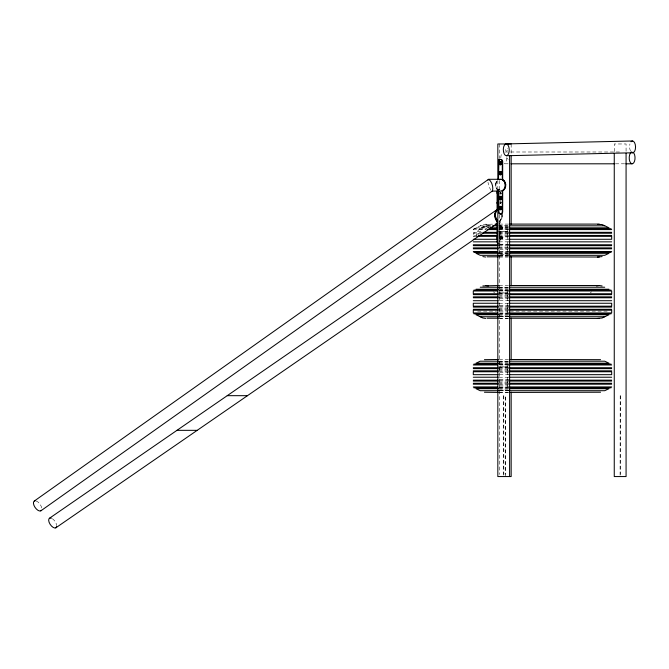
<?xml version="1.0" encoding="UTF-8"?>
<svg xmlns="http://www.w3.org/2000/svg" width="669" height="669" viewBox="0 0 669 669"><rect width="100%" height="100%" fill="white"/><g stroke="black" fill="none" stroke-linecap="round" stroke-linejoin="round"><path stroke-width="0.5" stroke-dasharray="3.35 2.51" d="M502.469 214.155L502.059 218.061L500.328 220.611L500.328 241.492A2.325 1.346 -90 0 1 499.325 243.742M501.691 227.443C504.518 227.836 497.903 229.492 499.902 228.355L499.333 228.355M500.537 238.482L500.437 237.428L499.216 237.177L502.252 237.386L502.076 238.407L499.526 238.373M502.946 227.786L500.161 228.464M503.021 237.821L501.967 237.344L502.285 237.93M499.383 227.903C499.576 225.988 499.191 229.266 499.559 228.012M502.946 227.836L499.618 227.126L499.358 228.054M499.551 227.912L500.069 227.159L500.939 227.368M500.136 203.602L500.353 202.356L500.32 203.033M500.379 192.781L500.086 193.441L500.696 193.015M499.526 237.712L500.136 238.515M500.362 227.117L499.526 228.054M500.412 193.015L500.746 192.455L500.061 192.429M499.81 227.694L500.044 228.497M499.751 237.947L500.069 237.269M500.036 228.438L500.537 227.159L501.507 227.694M500.563 202.799L500.705 203.451L500.069 203.393L500.805 203.61M499.902 237.712L499.5 238.398L499.877 237.269M500.604 203.033L500.914 202.356L500.37 202.23L500.061 203.568L500.947 203.493L500.696 203.117M500.019 237.738L500.705 238.515M500.379 227.694L499.785 228.464M500.32 237.947L501.114 237.144L501.056 238.072M500.655 227.694L499.969 228.464L500.788 228.012M500.755 237.712L500.512 238.273L501.65 238.515M500.989 228.254L501.257 227.519M501.073 237.947L501.39 237.269L501.524 237.738M501.416 237.712L501.365 238.365L500.596 238.03M501.809 237.93C501.482 237.738 502.82 238.482 501.031 237.202M502.018 227.928L502.795 227.728L502.068 227.276M499.183 227.234C501.85 225.428 502.168 228.932 502.394 227.744M502.227 237.763L501.758 238.398L501.349 238.03M502.754 227.585L501.85 228.464L502.469 227.753M502.394 237.771C501.85 236.885 503.23 238.348 502.051 238.172M502.469 237.771L501.566 238.524M499.099 243.508A2.325 1.346 -90 0 0 499.768 241.492L499.768 220.611L501.499 218.061L501.917 214.155M495.478 184.36L496.064 182.127L497.251 180.856C495.353 183.323 495.353 187.069 497.251 189.536L495.562 186.785L495.88 184.36M482.566 232.327L473.292 232.327L473.318 229.35L482.851 224.533L493.262 224.098M476.387 236.901C475.935 228.438 484.808 223.872 492.317 225.921M502.009 227.234L502.051 228.422M500.328 193.341C499.894 191.05 501.466 193.726 500.721 192.496C499.81 193.124 500.203 192.488 500.136 193.525M500.303 192.797L500.655 192.53M500.487 192.998L500.303 192.655M500.579 192.797L500.563 192.53M500.805 193.584L500.061 193.55L500.939 193.441L500.772 192.998M500.864 192.797L500.864 193.425L500.111 193.425M500.705 203.602L500.111 203.016M500.203 202.824C499.618 202.105 501.499 202.113 500.529 203.485M499.266 227.711L501.114 227.117L501.859 227.728M499.827 227.711L500.604 228.438M500.103 228.104L500.914 227.159M500.487 227.711L500.512 228.254M500.537 227.41L500.412 228.438L501.056 227.912M501.056 227.711L500.763 228.104L500.68 227.569M499.592 237.177L499.266 238.072L499.86 238.515M499.76 238.273L500.303 237.587L499.492 237.361L499.576 238.515L500.278 238.373L500.178 237.386L500.93 237.386L499.71 237.144M499.551 237.93L499.333 238.373M499.45 237.738L500.362 237.144C500.947 238.423 502.018 238.331 501.215 237.144C501.834 238.9 502.779 237.738 502.36 238.206M501.34 227.711L501.223 227.184M502.076 227.192L500.813 228.464M500.655 227.276L501.867 227.117L501.006 228.464M499.383 238.273L499.927 237.93M501.19 228.464L501.599 227.184L502.486 227.912M501.901 227.912L501.825 228.438M499.383 238.465L499.283 238.273A1.656 0.962 -90 0 0 499.225 237.403L499.76 238.465L500.178 237.294M501.959 227.736L501.474 227.343M500.73 238.306C499.333 238.783 501.507 236.291 500.663 238.122M502.076 228.104L502.519 227.652M500.387 238.122L501.491 237.144L501.449 238.03M500.864 237.738L501.867 237.144L501.365 237.587M502.227 228.38L502.762 227.853M500.721 238.398L501.441 237.545M502.31 238.298L502.235 237.972M502.804 237.871L501.942 238.524L499.258 238.398M506.784 157.817L508.214 159.431M501.959 238.398L502.009 237.261L501.499 237.144M500.663 192.697L500.471 192.455M500.437 203.485C500.655 203.836 500.905 200.901 500.228 203.552M500.746 202.473L500.889 203.451L500.42 203.359M500.563 227.368L499.969 227.343L499.927 228.054M500.462 227.368L499.994 227.276M501.056 228.054L501.29 227.159M501.591 227.368L501.031 227.443L501.574 227.159M502.009 227.468L501.758 228.38L500.437 228.464M502.001 228.07L501.591 227.276M502.486 228.154L499.258 228.38L499.751 228.012M499.475 237.587L499.827 238.072M499.76 237.587L499.927 238.072M500.086 237.386L500.111 238.072M500.228 237.587L501.574 237.269M500.328 237.587L501.432 237.303M500.512 237.587L499.718 237.202M500.772 238.072L500.746 237.386M501.24 238.072L501.482 237.177M500.914 238.398L501.507 237.629M502.118 237.662L501.499 237.462M502.168 237.629L501.783 237.202L502.72 237.612L502.043 238.398M502.386 238.306L502.227 238.398M500.471 192.697L500.88 192.321M500.88 193.098L500.061 193.466L500.905 193.584M500.604 193.266L500.094 193.475L502.076 193.475M500.094 202.548L500.83 202.23M500.471 202.548L500.596 203.117M499.325 228.146L499.601 227.243L499.81 227.611M499.71 227.443L499.333 227.126M500.094 227.443L500.471 227.184M500.186 227.443L500.905 227.477M500.914 227.243L500.864 228.054M501.223 227.443L501.7 227.611M500.914 228.38L501.834 228.179L501.616 227.569M501.073 228.012L500.596 228.012M501.349 228.012L500.922 228.146M501.633 228.012L500.713 228.497M502.135 228.38L502.678 228.054L500.111 228.338M499.475 238.365L499.676 237.495M500.353 237.269L499.425 237.144M500.061 238.398L500.788 238.03M500.253 238.398L501.783 238.373M501.633 238.03L501.073 238.273M502.068 237.395L502.67 237.545M501.073 238.03L501.549 238.465L502.996 237.896M501.75 237.495L502.636 237.604L501.976 237.202M590.326 292.947L591.547 291.751M500.437 193.55L500.855 193.466M500.186 202.289L500.939 202.473M500.253 203.568L500.746 203.46M500.696 228.254L499.592 228.464L500.412 228.012M501.106 227.159L500.32 228.012M502.57 227.995L501.976 227.385L502.678 228.054M501.474 228.464L501.449 228.012M501.29 237.177L501.131 237.629M499.843 238.03L500.989 238.515M501.19 238.482L501.926 238.515M501.675 238.306L501.884 238.306M501.574 238.482L502.193 238.356L501.641 238.273M507.922 364.63L507.696 367.724M499.149 222.125L501.215 219.089L501.599 214.072M507.562 150.6L506.266 151.219L505.396 149.789L506.266 148.301L507.562 148.861M500.052 193.584L500.746 193.441M499.542 227.284L499.977 227.117M500.797 227.268L502.168 227.611M499.358 237.303L500.621 237.495M499.3 238.524L499.902 238.373M502.804 237.729L499.183 237.261M499.96 238.524L500.655 238.373L500.253 237.428M501.031 238.373L499.793 238.164M500.805 238.524L501.407 238.373M504.777 151.997L621.685 151.997M504.777 163.805L508.958 163.805M615.421 163.805L624.813 163.805M498.422 189.21L498.982 189.21M500.203 202.389L502.009 202.339M501.917 215.828L502.469 215.828M501.859 216.58L502.411 216.58M501.499 218.061L502.059 218.061M500.939 219.332L501.491 219.332M500.203 220.31L500.755 220.31M499.768 220.611L500.328 220.611M499.291 224.098L508.181 224.098M480.242 225.813L490.561 225.813M498.472 225.813L508.39 225.813M499.291 225.921L508.181 225.921M483.252 226.298L491.188 226.298M499.191 226.298L508.783 226.298M481.019 227.393L489.256 227.393M499.024 227.393L508.816 227.393M502.478 227.519L502.185 227.368M475.985 227.82L488.738 227.82M499.4 227.82L508.256 227.82M473.869 228.698L487.024 228.698M499.041 228.698L508.181 228.698M479.096 229.141L487.592 229.141M498.94 229.141L510.79 229.141M473.292 229.584L485.56 229.584M499.701 229.584L507.888 229.584M477.624 231.415L482.608 231.415M499.726 231.415L507.988 231.415M497.243 231.533L508.666 231.533M498.999 231.959L509.285 231.959M499.166 232.327L508.407 232.327C509.343 228.422 506.776 228.438 507.696 232.327M481.279 233.238L473.292 233.238L473.292 235.438L476.395 235.438M499.166 233.238L508.407 233.238L508.407 235.438L499.166 235.438M476.696 234.058L478.937 234.058M498.89 234.058L509.594 234.058M476.395 236.349L473.292 236.349L473.292 238.306M499.166 236.349L508.407 236.349L508.407 239.276L499.166 239.276M499.659 236.901L508.457 236.901M502.561 237.537L502.043 237.319L502.754 237.646M499.166 241.844L508.407 241.844L508.407 244.77L499.166 244.77M499.659 244.218L508.457 244.218M499.166 245.682L508.407 245.682L508.407 247.881L499.166 247.881M498.89 247.062L508.624 247.062M499.166 248.793L508.407 248.793C509.343 252.698 506.776 252.69 507.696 248.793M499.726 249.713L507.988 249.713M499.701 251.536L507.888 251.536M499.684 251.979L508.774 251.979M499.041 252.422L508.181 252.422M499.4 253.308L509.234 253.308M499.024 253.727L510.773 253.727M500.604 254.822L508.783 254.822M499.375 254.981L508.507 254.981M499.291 255.198L508.181 255.198M499.467 255.307L510.372 255.307M499.375 256.812L508.507 256.812M499.291 257.03L508.181 257.03M499.291 285.512L508.181 285.512M498.472 287.227L508.39 287.227M499.291 287.336L508.181 287.336M499.191 287.712L508.783 287.712M499.024 288.807L508.816 288.807M499.4 289.234L508.256 289.234M499.041 290.112L508.181 290.112M499.158 290.505L509.402 290.505M498.94 290.555L510.79 290.555M499.701 290.998L507.888 290.998M499.726 292.83L507.988 292.83M497.243 292.947L508.666 292.947M498.999 293.373L509.285 293.373M499.166 293.741L508.407 293.741C509.343 289.836 506.776 289.853 507.696 293.741M499.166 294.661L508.407 294.661L508.407 296.852L499.166 296.852M498.89 295.472L509.594 295.472M499.166 297.764L508.407 297.764L508.407 300.699L499.166 300.699M499.659 298.315L508.457 298.315M499.166 303.258L508.407 303.258L508.407 306.185L499.166 306.185M499.659 305.633L508.457 305.633M499.166 307.096L508.407 307.096L508.407 309.295L499.166 309.295M498.89 308.476L508.624 308.476M499.166 310.207L508.407 310.207C509.343 314.112 506.776 314.104 507.696 310.207M477.624 311.127L496.624 311.127M499.726 311.127L507.988 311.127M510.054 311.127L607.352 311.127M499.701 312.95L507.888 312.95M499.684 313.393L508.774 313.393M499.041 313.836L508.181 313.836M499.4 314.723L509.234 314.723M499.024 315.141L510.773 315.141M500.604 316.236L508.783 316.236M499.375 316.395L508.507 316.395M499.291 316.613L508.181 316.613M499.467 316.73L510.372 316.73M499.375 318.227L508.507 318.227M499.291 318.444L508.181 318.444M499.291 359.487L508.181 359.487M498.472 361.201L508.39 361.201M499.291 361.319L508.181 361.319M499.191 361.695L508.783 361.695M499.024 362.79L508.816 362.79M499.4 363.208L508.256 363.208M499.041 364.095L508.181 364.095M499.158 364.488L509.402 364.488M498.94 364.538L510.79 364.538M499.701 364.981L507.888 364.981M499.726 366.804L507.988 366.804M497.243 366.921L508.666 366.921M498.999 367.348L509.285 367.348M499.166 367.724L508.407 367.724L508.214 364.63M499.166 368.636L508.407 368.636L508.407 370.835L499.166 370.835M498.89 369.455L509.594 369.455M499.166 371.747L508.407 371.747L508.407 374.673L499.166 374.673M499.659 372.298L508.457 372.298M499.166 377.232L508.407 377.232L508.407 380.159L499.166 380.159M499.659 379.616L508.457 379.616M499.166 381.079L508.407 381.079L508.407 383.27L499.166 383.27M498.89 382.459L508.624 382.459M499.166 384.19L508.407 384.19C509.343 388.095 506.776 388.079 507.696 384.19M499.726 385.101L507.988 385.101M499.701 386.933L507.888 386.933M499.684 387.376L508.774 387.376M499.041 387.819L508.181 387.819M499.4 388.697L509.234 388.697M499.024 389.124L510.773 389.124M500.604 390.219L508.783 390.219M499.375 390.37L508.507 390.37M499.291 390.596L510.372 390.704M499.375 392.201L508.507 392.201M499.291 392.419L508.181 392.419M503.765 395.672L503.64 474.48M620.205 395.672L620.088 476.554M500.261 202.23L500.93 202.23L500.278 202.381M500.036 202.339L500.847 202.715M502.402 227.343L499.225 227.117L499.81 227.368M499.283 227.234L500.312 227.243M499.199 228.497L500.337 228.497M500.169 237.144L502.168 237.219M499.283 237.252L500.429 237.495M500.195 238.398L502.143 238.448M499.199 238.515L499.776 238.524M485.652 224.098L488.454 224.533L491.054 225.813M485.652 225.921L489.541 227.034M501.332 227.284L501.123 227.368M500.178 227.126L500.68 227.284M501.742 228.497L501.34 227.569M500.889 228.497L500.261 228.146M499.333 237.144L499.868 237.495M493.429 291.751L494.659 292.947M500.078 193.232L500.512 193.525M502.168 227.184L502.804 227.711M502.243 228.238L502.093 227.569M499.659 228.438L499.225 228.146A1.656 0.962 -90 0 0 499.225 227.385M490.971 190.305L489.072 186.718L487.96 182.244M500.889 203.359L500.864 202.674M500.178 227.276L500.487 228.054M501.081 238.365L500.864 237.587M501.758 237.428L501.959 238.013M501.29 237.428L501.524 238.072M500.579 192.655L500.68 193.14M500.111 202.674L500.111 203.159M501.901 227.569L501.959 227.995M501.524 227.569L501.616 228.054M501.056 227.569L501.148 228.054M500.203 227.569L500.303 228.054M500.203 228.054L499.802 227.276L499.735 228.054M626.075 151.269L626.075 143.969L614.259 143.969L614.259 152.315M620.247 395.672L620.247 474.48M511.166 143.969L511.166 154.397M507.696 233.238L507.696 235.438M507.696 236.349L507.696 239.276M507.696 241.844L507.696 244.77M507.696 245.682L507.696 247.881M507.696 294.661L507.696 296.852M507.696 297.764L507.696 300.699M507.696 303.258L507.696 306.185M507.696 307.096L507.696 309.295M507.696 368.636L507.696 370.835M507.696 371.747L507.696 374.673M507.696 377.232L507.696 380.159M507.696 381.079L507.696 383.27M505.338 476.554L505.338 395.672L505.179 474.48M503.799 395.672L503.799 476.554M500.328 192.53L500.328 194.512M500.328 200.457L500.328 204.421M499.35 143.969L499.35 158.57M499.35 180.463L499.35 189.845M499.35 214.866L499.35 474.472M497.828 180.463L497.828 189.845M474.062 232.327L474.062 233.238M474.062 235.438L474.062 236.349M497.468 189.896A2.325 1.346 -90 0 1 499.375 189.896M498.02 189.896A2.325 1.346 -90 0 1 499.935 189.896M499.266 226.983A1.656 0.962 -90 0 1 499.266 228.639M499.266 237.002A1.656 0.962 -90 0 1 499.266 238.657M36.176 500.972A5.904 2.96 54.7 0 1 41.779 508.465M497.126 189.369A5.904 4.817 -90 0 1 497.126 181.015M630.558 151.06A5.904 2.969 88.7 0 1 629.955 143.935M506.65 157.901A5.904 2.919 -90 0 1 504.493 163.604M500.822 157.901A5.904 2.919 -90 0 1 502.277 152.791M52.366 518.726A5.762 2.843 55.4 0 1 56.689 525.608"/><path stroke-width="1" d="M498.02 243.14A2.325 1.346 -90 0 1 497.627 241.492L497.627 220.611L497.075 220.611C494.098 217.868 494.098 212.115 497.075 209.372L497.627 209.372L497.627 191.543A2.325 1.346 -90 0 1 497.677 190.941M497.627 220.611C494.65 217.868 494.65 212.115 497.627 209.372M498.497 190.816L498.497 211.688A2.325 1.898 -90 0 0 500.395 214.021L500.889 213.938A2.325 1.898 -90 0 0 502.294 211.688L502.294 190.816C506.391 188.691 506.391 181.692 502.294 179.568L502.294 161.739A2.325 1.898 -90 0 0 500.395 159.414A2.325 1.898 -90 0 0 498.497 161.739M502.294 190.816L502.687 190.816C506.793 188.691 506.793 181.692 502.687 179.568L502.294 179.568M497.36 193.826L497.36 191.97M497.36 203.853L497.36 201.988M497.36 226.883L497.36 228.739M497.36 238.766L497.36 236.901M500.788 163.437L500.772 162.734M500.788 173.455L500.772 173.028M488.01 180.078L488.704 179.292L500.529 179.292M40.826 510.848L492.543 190.899C493.463 186.994 491.949 181.717 488.704 179.292M498.982 163.102L499.425 162.166L500.73 162.166L501.165 163.102L500.73 164.03L499.425 164.03L498.982 163.102L499.417 163.102M500.303 164.03L500.738 163.102L500.303 162.166M498.982 173.12L499.425 172.184L500.73 172.184L501.165 173.12L500.73 174.049L499.425 174.049L498.982 173.12L499.417 173.12M500.303 174.049L500.738 173.12L500.303 172.184M498.982 198.016L499.425 197.079L500.73 197.079L501.165 198.016L500.73 198.944L499.425 198.944L498.982 198.016L499.852 198.944M499.417 198.016L499.852 197.079M500.303 198.944L500.738 198.016L500.303 197.079M498.982 208.034L499.425 207.097L500.73 207.097L501.165 208.034L500.73 208.962L499.425 208.962L498.982 208.034L499.852 208.962M499.417 208.034L499.852 207.097M500.303 208.962L500.738 208.034L500.303 207.097M499.91 197.673L500.68 197.539M500.688 198.35L500.119 198.551M499.91 207.691L500.571 207.49M498.422 209.079C493.814 210.994 494.031 218.997 497.427 222.083M501.257 163.545L500.119 163.637M500.604 173.564L500.119 173.656M500.705 173.564L500.245 173.697M500.487 198.534L500.563 197.539M499.994 207.582L500.68 207.566M34.403 500.972L488.286 179.493M49.623 518.149L497.552 209.28M55.736 527.883L497.435 223.312M509.234 314.723L608.999 314.723L602.125 318.009L597.392 318.444M492.543 190.899L492.125 191.1L500.529 191.1A5.904 4.817 -90 0 0 505.304 184.418L505.705 184.36M501.031 173.689L501.156 173.639M500.094 197.489L500.571 197.472M500.596 208.561L499.927 208.402M597.459 224.383L602.125 224.533L608.999 227.82L509.234 227.82M597.392 257.03L602.125 256.587M482.851 285.947L498.288 285.512M596.531 285.947L599.332 285.512L602.125 285.947M484.431 359.679L498.288 359.487M600.553 392.226L509.168 392.419M506.182 143.927L632.473 140.975M506.4 155.735A5.904 2.969 88.7 0 0 508.808 146.871A5.904 2.969 88.7 0 0 503.665 146.887A5.904 2.969 88.7 0 0 506.4 155.735L632.69 152.783M511.166 143.969L497.828 143.969L497.828 179.417M500.738 163.102L501.165 163.102M511.041 163.805L614.376 163.805M625.858 163.805L632.121 163.805M500.738 173.12L501.165 173.12M497.05 192.898L497.652 192.898M500.738 198.016L501.165 198.016M497.05 202.916L497.652 202.916M500.738 208.034L501.165 208.034M496.641 209.673L497.201 209.673M495.905 210.651L496.465 210.651M495.344 211.922L495.896 211.922M494.985 213.403L495.545 213.403M494.926 214.155L495.486 214.155M494.926 215.828L495.486 215.828M494.985 216.58L495.545 216.58M495.344 218.061L495.896 218.061M495.905 219.332L496.465 219.332M496.641 220.31L497.201 220.31M495.269 224.098L497.284 224.098M509.168 224.098L599.332 224.098M492.543 225.813L497.485 225.813M509.385 225.813L604.734 225.813M489.7 227.82L497.652 227.811M489.006 228.698L497.008 228.698M509.209 228.698L611.115 228.698M487.559 229.584L497.652 229.584M508.933 229.584L611.683 229.584M483.562 232.327L497.652 232.327M508.933 232.327L611.683 232.327M482.566 233.238L497.652 233.238M508.933 233.238L611.683 233.238M478.352 235.438L497.652 235.438M508.933 235.438L611.683 235.438M477.624 236.349L497.652 236.349M508.933 236.349L611.683 236.349L611.683 239.276L508.933 239.276M497.05 237.829L497.652 237.829M473.292 239.276L497.652 239.276M473.292 241.844L497.652 241.844M508.933 241.844L611.683 241.844M473.292 244.77L498.154 244.77M508.933 244.77L611.683 244.77M473.292 245.682L498.154 245.682M508.933 245.682L611.683 245.682M473.292 247.881L498.154 247.881M508.933 247.881L611.683 247.881M473.292 248.793L498.154 248.793M508.933 248.793L611.683 248.793M473.292 251.536L497.652 251.536M508.933 251.536L611.683 251.536M473.869 252.422L498.029 252.422M509.209 252.422L611.115 252.422M498.413 253.308L475.985 253.308L480.242 255.307L498.472 255.307M509.234 253.308L608.999 253.308L604.734 255.307L509.385 255.307M487.049 256.812L498.397 256.812M509.552 256.812L599.332 257.03M509.168 285.512L599.332 285.512M480.242 287.227L498.472 287.227M509.385 287.227L604.734 287.227M475.985 289.234L498.413 289.234M509.234 289.234L608.999 289.234M473.869 290.112L498.029 290.112M509.209 290.112L611.115 290.112M497.652 290.998L473.292 290.998L473.292 293.741L498.154 293.741M508.933 290.998L611.683 290.998L611.683 293.741L508.933 293.741M473.292 294.661L498.154 294.661M508.933 294.661L611.683 294.661M473.292 296.852L498.154 296.852M508.933 296.852L611.683 296.852M473.292 297.764L498.154 297.764M508.933 297.764L611.683 297.764M473.292 300.699L498.154 300.699M508.933 300.699L611.683 300.699M498.154 303.258L473.292 303.258L473.292 306.185L498.154 306.185M508.933 303.258L611.683 303.258L611.683 306.185L508.933 306.185M473.292 307.096L498.154 307.096M508.933 307.096L611.683 307.096M473.292 309.295L498.154 309.295M508.933 309.295L611.683 309.295M498.154 310.207L473.292 310.207L473.292 312.95L497.652 312.95M508.933 310.207L611.683 310.207L611.683 312.95L508.933 312.95M473.869 313.836L498.029 313.836M509.209 313.836L611.115 313.836M498.413 314.723L475.985 314.723L482.851 318.009L485.652 318.444M480.242 316.73L498.472 316.73M509.385 316.73L604.734 316.73M487.049 318.227L498.397 318.227M509.552 318.227L599.332 318.444M509.168 359.487L600.553 359.679M498.472 361.201L480.242 361.201L475.985 363.208L498.413 363.208M509.385 361.201L604.734 361.201L608.999 363.208L509.234 363.208M473.869 364.095L498.029 364.095M509.209 364.095L611.115 364.095M473.292 364.981L497.652 364.981M508.933 364.981L611.683 364.981M473.292 367.724L498.154 367.724M508.933 367.724L611.683 367.724M473.292 368.636L498.154 368.636M508.933 368.636L611.683 368.636M473.292 370.835L498.154 370.835M508.933 370.835L611.683 370.835M498.154 371.747L473.292 371.747L473.292 374.673L498.154 374.673M508.933 371.747L611.683 371.747L611.683 374.673L508.933 374.673M473.292 377.232L498.154 377.232M508.933 377.232L611.683 377.232M473.292 380.159L498.154 380.159M508.933 380.159L611.683 380.159M473.292 381.079L498.154 381.079M508.933 381.079L611.683 381.079M473.292 383.27L498.154 383.27M508.933 383.27L611.683 383.27M473.292 384.19L498.154 384.19M508.933 384.19L611.683 384.19M473.292 386.933L497.652 386.933M508.933 386.933L611.683 386.933M473.869 387.819L498.029 387.819M509.209 387.819L611.115 387.819M498.413 388.697L475.985 388.697L480.242 390.704L498.472 390.704M509.234 388.697L608.999 388.697L604.734 390.704L509.385 390.704M498.288 392.419L484.431 392.226M227.243 395.672L247.471 395.672M176.976 430.334L197.196 430.334M482.851 256.587L485.652 257.03M485.652 285.512L488.454 285.947M500.044 208.402L500.788 208.368L500.563 207.566M626.075 153.352L626.075 476.554L614.259 476.554L614.259 153.352M511.166 155.442L511.166 224.249M511.166 256.57L511.166 285.763M511.166 318.084L511.166 359.788M511.166 392.109L511.166 476.554L497.828 476.554L497.828 190.891M509.602 155.442L509.602 476.554M502.687 179.568L502.687 161.739A2.325 1.898 -90 0 0 500.788 159.414A2.325 1.898 -90 0 0 498.89 161.739L498.497 179.568L498.497 159.414M502.687 190.816L502.687 211.688A2.325 1.898 -90 0 1 500.788 214.021A2.325 1.898 -90 0 1 498.89 211.688L498.89 190.816M497.075 209.372L497.075 191.543A2.325 1.346 -90 0 1 497.117 190.941M497.075 220.611L497.075 241.492A2.325 1.346 -90 0 0 498.071 243.742M497.368 228.238A1.656 0.962 -90 0 1 497.368 227.385M497.368 238.256A1.656 0.962 -90 0 1 497.368 237.403M497.368 193.324A1.656 0.962 -90 0 1 497.368 192.471M497.368 203.343A1.656 0.962 -90 0 1 497.368 202.49M499.283 179.493A5.904 4.817 -90 0 1 505.304 184.418M41.411 510.338A5.904 2.96 54.7 0 1 34.939 507.236A5.904 2.96 54.7 0 1 35.206 500.797M631.001 141.769A5.904 2.969 88.7 0 1 635.55 146.871A5.904 2.969 88.7 0 1 631.185 151.997M632.874 152.198A5.904 2.919 -90 0 1 634.513 161.288A5.904 2.919 -90 0 1 629.738 161.288A5.904 2.919 -90 0 1 631.369 152.198M56.631 526.628A5.762 2.843 55.4 0 1 50.066 524.212A5.762 2.843 55.4 0 1 51.337 518.199M501.257 209.205A1.656 1.346 -90 0 0 500.655 206.437A1.656 1.346 -90 0 0 499.007 208.46A1.656 1.346 -90 0 0 501.257 209.205M501.357 209.205A1.656 1.346 -90 0 0 500.755 206.437A1.656 1.346 -90 0 0 499.107 208.46A1.656 1.346 -90 0 0 501.357 209.205M501.257 199.178A1.656 1.346 -90 0 0 500.655 196.41A1.656 1.346 -90 0 0 499.007 198.442A1.656 1.346 -90 0 0 501.257 199.178M501.357 199.178A1.656 1.346 -90 0 0 500.755 196.41A1.656 1.346 -90 0 0 499.107 198.442A1.656 1.346 -90 0 0 501.357 199.178M501.257 164.265A1.656 1.346 -90 0 0 500.655 161.497A1.656 1.346 -90 0 0 499.007 163.529A1.656 1.346 -90 0 0 501.257 164.265M501.357 164.265A1.656 1.346 -90 0 0 500.755 161.497A1.656 1.346 -90 0 0 499.107 163.529A1.656 1.346 -90 0 0 501.357 164.265M501.257 174.291A1.656 1.346 -90 0 0 500.655 171.523A1.656 1.346 -90 0 0 499.007 173.547A1.656 1.346 -90 0 0 501.257 174.291M501.357 174.291A1.656 1.346 -90 0 0 500.755 171.523A1.656 1.346 -90 0 0 499.107 173.547A1.656 1.346 -90 0 0 501.357 174.291"/></g></svg>
